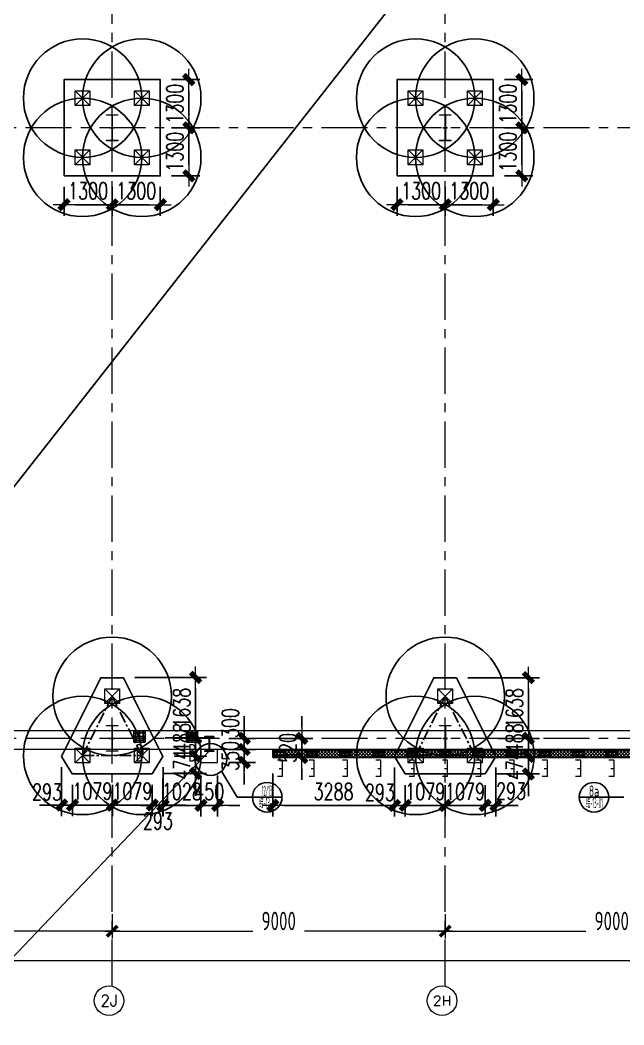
# Model space of a CAD drawing. Extents: x -1201378 to 2367219, y -619313 to 244905.
# Drawn here: x -158247 to -141929, y -71842 to -44689 of the extents above; entities that cross this region are included whole.
import ezdxf
from ezdxf.enums import TextEntityAlignment as Align

# ---------------------------------------------------------------- set-up
doc = ezdxf.new("R2010")
doc.units = 0
doc.header["$LTSCALE"] = 1000
doc.linetypes.add('CENTER', pattern=[2, 1.25, -0.25, 0.25, -0.25])
doc.layers.get('0').update_dxf_attribs({"linetype": 'CONTINUOUS'})
doc.layers.get('Defpoints').update_dxf_attribs({"linetype": 'CONTINUOUS'})
for name, color, linetype in [('2钢材断面', 2, 'CONTINUOUS'), ('30预埋件', 30, 'CONTINUOUS'), ('40钢材投影', 40, 'CONTINUOUS'), ('A-AXIS-DP', 126, 'CONTINUOUS'), ('ALT_CEN-0-30', 1, 'CENTER'), ('S-DOTE1', 140, 'CENTER'), ('S-HATCH1-W', 252, 'CONTINUOUS'), ('S-SS', 111, 'CONTINUOUS'), ('S-XXX', 241, 'CONTINUOUS'), ('结构轮廓线', 1, 'CONTINUOUS')]:
    doc.layers.add(name, color=color, linetype=linetype)
for name, color, linetype, lineweight in [('S-axis', 111, 'CONTINUOUS', 0), ('S-bkl', 4, 'CONTINUOUS', 0), ('S-col', 2, 'CONTINUOUS', 0), ('S-dim', 81, 'CONTINUOUS', 0), ('S-dote', 5, 'CENTER', 0), ('S-zhuang', 1, 'CONTINUOUS', 0)]:
    doc.layers.add(name, color=color, linetype=linetype, lineweight=lineweight)
doc.styles.add('_TCH_AXIS', font='COMPLEX', dxfattribs={"bigfont": 'GBCBIG'})
doc.styles.add('DHTEXT-1', font='romans.shx', dxfattribs={"width": 0.7, "bigfont": 'chinese.shx'})
doc.styles.add('HZS', font='hzs.shx', dxfattribs={"width": 0.7, "bigfont": 'hztxt.shx'})
doc.styles.add('SS1', font='tj-romans1.shx', dxfattribs={"width": 0.7, "bigfont": 'tj-hztxt1.shx'})
doc.styles.add('TSSD_Dimension', font='tssdeng.shx', dxfattribs={"width": 0.7, "bigfont": 'hztxt.shx'})
doc.dimstyles.new('S-150-ARCHI', dxfattribs={"dimscale": 150, "dimtxt": 3, "dimasz": 2, "dimexe": 2, "dimexo": 2, "dimgap": 1, "dimtad": 1, "dimdec": 0, "dimzin": 0, "dimdsep": 46, "dimtxsty": 'SS1', "dimblk1": 'TT', "dimblk2": 'TT', "dimsah": 1, "dimcen": 1, "dimclrd": 256, "dimclre": 256, "dimclrt": 256, "dimadec": 0, "dimazin": 0, "dimtfac": 1, "dimtdec": 0, "dimtix": 1, "dimtmove": 2, "dimatfit": 0, "dimldrblk": 'TT', "dimfxl": 2, "dimtolj": 1, "dimtzin": 0, "dimarcsym": 0})
doc.dimstyles.new('TSSD_200_200', dxfattribs={"dimtxt": 500, "dimasz": 200, "dimexe": 200, "dimexo": 500, "dimgap": 200, "dimtad": 1, "dimdec": 0, "dimzin": 0, "dimdsep": 46, "dimtxsty": 'TSSD_Dimension', "dimblk": 'ARCHTICK', "dimcen": 0, "dimdle": 200, "dimclrt": 7, "dimadec": 0, "dimazin": 0, "dimtfac": 1, "dimtdec": 0, "dimtix": 1, "dimtmove": 2, "dimatfit": 3, "dimfxl": 1, "dimtolj": 1, "dimtzin": 0, "dimarcsym": 0})

# ---------------------------------------------------------------- blocks, each defined once
blk = doc.blocks.new('_ArchTick')
at = {"color": 0, "linetype": 'ByBlock', "const_width": 0.5}
blk.add_lwpolyline([(-0.71, -0.71), (0.71, 0.71)], dxfattribs=at)
blk = doc.blocks.new('*D75')
at = {"layer": 'Defpoints', "color": 0, "transparency": 16777216}
for p in [(-164758, -268348), (-155758, -268348), (-155758, -269308)]:
    blk.add_point(p, dxfattribs=at)
at = {"layer": 'S-axis', "color": 0, "lineweight": -2, "transparency": 16777216}
for p, q in [((-164758, -268848), (-164758, -269508)), ((-155758, -268848), (-155758, -269508)), ((-164958, -269308), (-160957, -269308)), ((-155558, -269308), (-159560, -269308))]:
    blk.add_line(p, q, dxfattribs=at)
at = {"layer": 'S-axis', "color": 0, "lineweight": -2, "transparency": 16777216, "xscale": 200, "yscale": 200, "zscale": 200, "rotation": 180}
blk.add_blockref('_ArchTick', (-164758, -269308), dxfattribs=at)
at = {"layer": 'S-axis', "color": 0, "lineweight": -2, "transparency": 16777216, "xscale": 200, "yscale": 200, "zscale": 200}
blk.add_blockref('_ArchTick', (-155758, -269308), dxfattribs=at)
at = {"layer": 'S-axis', "color": 7, "transparency": 16777216, "insert": (-160258, -269033), "char_height": 500, "attachment_point": 5, "style": 'TSSD_Dimension'}
blk.add_mtext('\\A1;9000', dxfattribs=at)
blk = doc.blocks.new('*D76')
at = {"layer": 'Defpoints', "color": 0, "transparency": 16777216}
for p in [(-155758, -268348), (-146758, -268348), (-146758, -269308)]:
    blk.add_point(p, dxfattribs=at)
at = {"layer": 'S-axis', "color": 0, "lineweight": -2, "transparency": 16777216}
for p, q in [((-155758, -268848), (-155758, -269508)), ((-146758, -268848), (-146758, -269508)), ((-155958, -269308), (-151957, -269308)), ((-146558, -269308), (-150560, -269308))]:
    blk.add_line(p, q, dxfattribs=at)
at = {"layer": 'S-axis', "color": 0, "lineweight": -2, "transparency": 16777216, "xscale": 200, "yscale": 200, "zscale": 200, "rotation": 180}
blk.add_blockref('_ArchTick', (-155758, -269308), dxfattribs=at)
at = {"layer": 'S-axis', "color": 0, "lineweight": -2, "transparency": 16777216, "xscale": 200, "yscale": 200, "zscale": 200}
blk.add_blockref('_ArchTick', (-146758, -269308), dxfattribs=at)
at = {"layer": 'S-axis', "color": 7, "transparency": 16777216, "insert": (-151258, -269033), "char_height": 500, "attachment_point": 5, "style": 'TSSD_Dimension'}
blk.add_mtext('\\A1;9000', dxfattribs=at)
blk = doc.blocks.new('*D77')
at = {"layer": 'Defpoints', "color": 0, "transparency": 16777216}
for p in [(-146758, -268348), (-137758, -268348), (-137758, -269308)]:
    blk.add_point(p, dxfattribs=at)
at = {"layer": 'S-axis', "color": 0, "lineweight": -2, "transparency": 16777216}
for p, q in [((-146758, -268848), (-146758, -269508)), ((-137758, -268848), (-137758, -269508)), ((-146958, -269308), (-142957, -269308)), ((-137558, -269308), (-141560, -269308))]:
    blk.add_line(p, q, dxfattribs=at)
at = {"layer": 'S-axis', "color": 0, "lineweight": -2, "transparency": 16777216, "xscale": 200, "yscale": 200, "zscale": 200, "rotation": 180}
blk.add_blockref('_ArchTick', (-146758, -269308), dxfattribs=at)
at = {"layer": 'S-axis', "color": 0, "lineweight": -2, "transparency": 16777216, "xscale": 200, "yscale": 200, "zscale": 200}
blk.add_blockref('_ArchTick', (-137758, -269308), dxfattribs=at)
at = {"layer": 'S-axis', "color": 7, "transparency": 16777216, "insert": (-142258, -269033), "char_height": 500, "attachment_point": 5, "style": 'TSSD_Dimension'}
blk.add_mtext('\\A1;9000', dxfattribs=at)
blk = doc.blocks.new('*D92')
at = {"layer": 'Defpoints', "color": 0, "transparency": 16777216}
for p in [(-240958, -268448), (-82958, -268448), (-82958, -270108)]:
    blk.add_point(p, dxfattribs=at)
at = {"layer": 'S-axis', "color": 0, "lineweight": -2, "transparency": 16777216}
for p, q in [((-240958, -268948), (-240958, -270308)), ((-82958, -268948), (-82958, -270308)), ((-241158, -270108), (-162899, -270108)), ((-82758, -270108), (-161018, -270108))]:
    blk.add_line(p, q, dxfattribs=at)
at = {"layer": 'S-axis', "color": 0, "lineweight": -2, "transparency": 16777216, "xscale": 200, "yscale": 200, "zscale": 200, "rotation": 180}
blk.add_blockref('_ArchTick', (-240958, -270108), dxfattribs=at)
at = {"layer": 'S-axis', "color": 0, "lineweight": -2, "transparency": 16777216, "xscale": 200, "yscale": 200, "zscale": 200}
blk.add_blockref('_ArchTick', (-82958, -270108), dxfattribs=at)
at = {"layer": 'S-axis', "color": 7, "transparency": 16777216, "insert": (-161958, -269833), "char_height": 500, "attachment_point": 5, "style": 'TSSD_Dimension'}
blk.add_mtext('\\A1;158000', dxfattribs=at)
blk = doc.blocks.new('nt66')
at = {"layer": 'S-col'}
blk.add_lwpolyline([(-195790, 766820), (-195490, 766820), (-195490, 766808), (-195636, 766808), (-195636, 766132), (-195490, 766132), (-195490, 766120), (-195790, 766120), (-195790, 766132), (-195644, 766132), (-195644, 766808), (-195790, 766808)], close=True, dxfattribs=at)
blk = doc.blocks.new('33333')
for p in [(-5214, -109900), (3786, -109900), (-5214, -126400), (3786, -126400)]:
    blk.add_blockref('nt66', p)
blk = doc.blocks.new('S-ZHUANG-400')
at = {"layer": 'S-zhuang'}
for p, q in [((200, -200), (-200, 200)), ((-200, -200), (200, 200))]:
    blk.add_line(p, q, dxfattribs=at)
blk.add_lwpolyline([(-200, 200), (200, 200), (200, -200), (-200, -200)], close=True, dxfattribs=at)
blk = doc.blocks.new('CT4')
at = {"layer": 'Defpoints'}
for centre in [(-100831, -168442), (-99231, -168442), (-100831, -170042), (-99231, -170042)]:
    blk.add_circle(centre, 1600, dxfattribs=at)
at = {"layer": 'S-DOTE1', "ltscale": 0.25}
for p, q in [((-99971, -169242), (-100091, -169242)), ((-100031, -169182), (-100031, -169302))]:
    blk.add_line(p, q, dxfattribs=at)
at = {"layer": 'S-HATCH1-W'}
blk.add_lwpolyline([(-101331, -170542), (-101331, -167942), (-98731, -167942), (-98731, -170542)], close=True, dxfattribs=at)
at = {"layer": 'S-zhuang', "rotation": 90.00000000000001}
for p in [(-100831, -168442), (-99231, -168442), (-100831, -170042), (-99231, -170042)]:
    blk.add_blockref('S-ZHUANG-400', p, dxfattribs=at)
blk = doc.blocks.new('CT3')
at = {"layer": 'Defpoints'}
for centre in [(-101758, -256416), (-102558, -258016), (-100958, -258016)]:
    blk.add_circle(centre, 1600, dxfattribs=at)
at = {"layer": 'S-DOTE1', "ltscale": 0.25}
for p, q in [((-101698, -257554), (-101818, -257554)), ((-101758, -257494), (-101758, -257614))]:
    blk.add_line(p, q, dxfattribs=at)
at = {"layer": 'S-DOTE1', "linetype": 'CENTER', "ltscale": 0.25}
blk.add_lwpolyline([(-100958, -258016), (-101758, -256416), (-102558, -258016)], close=True, dxfattribs=at)
at = {"layer": 'S-HATCH1-W'}
blk.add_lwpolyline([(-101449, -255916), (-102067, -255916), (-103130, -258042), (-102837, -258516), (-100680, -258516), (-100387, -258042)], close=True, dxfattribs=at)
at = {"layer": 'S-zhuang', "rotation": 90.00000000000001}
for p in [(-101758, -256416), (-102558, -258016), (-100958, -258016)]:
    blk.add_blockref('S-ZHUANG-400', p, dxfattribs=at)
blk = doc.blocks.new('TT')
blk.add_line((-0.969, 0), (0.969, 0))
at = {"const_width": 0.45}
blk.add_lwpolyline([(-0.442, -0.442), (0.442, 0.442)], dxfattribs=at)
blk = doc.blocks.new('*D1998')
at = {"layer": 'Defpoints', "color": 0, "transparency": 16777216}
for p in [(-157124, -64576), (-156831, -65050), (-156831, -65901)]:
    blk.add_point(p, dxfattribs=at)
at = {"layer": 'S-dim', "lineweight": -2, "transparency": 16777216}
for p, q in [((-157124, -64876), (-157124, -66201)), ((-156831, -65350), (-156831, -66201)), ((-157424, -65901), (-157724, -65901)), ((-157124, -65901), (-156831, -65901)), ((-156531, -65901), (-156231, -65901))]:
    blk.add_line(p, q, dxfattribs=at)
at = {"layer": 'S-dim', "lineweight": -2, "transparency": 16777216, "xscale": 300, "yscale": 300, "zscale": 300}
blk.add_blockref('TT', (-157124, -65901), dxfattribs=at)
at = {"layer": 'S-dim', "lineweight": -2, "transparency": 16777216, "xscale": 300, "yscale": 300, "zscale": 300, "rotation": 180}
blk.add_blockref('TT', (-156831, -65901), dxfattribs=at)
at = {"layer": 'S-dim', "transparency": 16777216, "insert": (-157516, -65548), "char_height": 450, "attachment_point": 5, "style": 'SS1'}
blk.add_mtext('\\A1;293', dxfattribs=at)
blk = doc.blocks.new('*D1999')
at = {"layer": 'Defpoints', "color": 0, "transparency": 16777216}
for p in [(-156831, -65050), (-155752, -65050), (-155752, -65901)]:
    blk.add_point(p, dxfattribs=at)
at = {"layer": 'S-dim', "lineweight": -2, "transparency": 16777216}
for p, q in [((-156831, -65350), (-156831, -66201)), ((-155752, -65350), (-155752, -66201)), ((-157131, -65901), (-157431, -65901)), ((-156831, -65901), (-155752, -65901)), ((-155452, -65901), (-155152, -65901))]:
    blk.add_line(p, q, dxfattribs=at)
at = {"layer": 'S-dim', "lineweight": -2, "transparency": 16777216, "xscale": 300, "yscale": 300, "zscale": 300}
blk.add_blockref('TT', (-156831, -65901), dxfattribs=at)
at = {"layer": 'S-dim', "lineweight": -2, "transparency": 16777216, "xscale": 300, "yscale": 300, "zscale": 300, "rotation": 180}
blk.add_blockref('TT', (-155752, -65901), dxfattribs=at)
at = {"layer": 'S-dim', "transparency": 16777216, "insert": (-156292, -65526), "char_height": 450, "attachment_point": 5, "style": 'SS1'}
blk.add_mtext('\\A1;1079', dxfattribs=at)
blk = doc.blocks.new('*D2000')
at = {"layer": 'Defpoints', "color": 0, "transparency": 16777216}
for p in [(-155752, -65050), (-154674, -65050), (-154674, -65901)]:
    blk.add_point(p, dxfattribs=at)
at = {"layer": 'S-dim', "lineweight": -2, "transparency": 16777216}
for p, q in [((-155752, -65350), (-155752, -66201)), ((-154674, -65350), (-154674, -66201)), ((-156052, -65901), (-156352, -65901)), ((-155752, -65901), (-154674, -65901)), ((-154374, -65901), (-154074, -65901))]:
    blk.add_line(p, q, dxfattribs=at)
at = {"layer": 'S-dim', "lineweight": -2, "transparency": 16777216, "xscale": 300, "yscale": 300, "zscale": 300}
blk.add_blockref('TT', (-155752, -65901), dxfattribs=at)
at = {"layer": 'S-dim', "lineweight": -2, "transparency": 16777216, "xscale": 300, "yscale": 300, "zscale": 300, "rotation": 180}
blk.add_blockref('TT', (-154674, -65901), dxfattribs=at)
at = {"layer": 'S-dim', "transparency": 16777216, "insert": (-155213, -65526), "char_height": 450, "attachment_point": 5, "style": 'SS1'}
blk.add_mtext('\\A1;1079', dxfattribs=at)
blk = doc.blocks.new('*D2001')
at = {"layer": 'Defpoints', "color": 0, "transparency": 16777216}
for p in [(-154381, -64576), (-154674, -65050), (-154381, -65901)]:
    blk.add_point(p, dxfattribs=at)
at = {"layer": 'S-dim', "lineweight": -2, "transparency": 16777216}
for p, q in [((-154381, -64876), (-154381, -66201)), ((-154674, -65350), (-154674, -66201)), ((-154974, -65901), (-155274, -65901)), ((-154674, -65901), (-154381, -65901)), ((-154081, -65901), (-153781, -65901))]:
    blk.add_line(p, q, dxfattribs=at)
at = {"layer": 'S-dim', "lineweight": -2, "transparency": 16777216, "xscale": 300, "yscale": 300, "zscale": 300}
blk.add_blockref('TT', (-154674, -65901), dxfattribs=at)
at = {"layer": 'S-dim', "lineweight": -2, "transparency": 16777216, "xscale": 300, "yscale": 300, "zscale": 300, "rotation": 180}
blk.add_blockref('TT', (-154381, -65901), dxfattribs=at)
at = {"layer": 'S-dim', "transparency": 16777216, "insert": (-154524, -66332), "char_height": 450, "attachment_point": 5, "style": 'SS1'}
blk.add_mtext('\\A1;293', dxfattribs=at)
blk = doc.blocks.new('*D2002')
at = {"layer": 'Defpoints', "color": 0, "transparency": 16777216}
for p in [(-154381, -64576), (-153505, -64576), (-154674, -65050)]:
    blk.add_point(p, dxfattribs=at)
at = {"layer": 'S-dim', "lineweight": -2, "transparency": 16777216}
for p, q in [((-153505, -64276), (-153505, -63976)), ((-154081, -64576), (-153205, -64576)), ((-153505, -65050), (-153505, -64576)), ((-154374, -65050), (-153205, -65050)), ((-153505, -65350), (-153505, -65650))]:
    blk.add_line(p, q, dxfattribs=at)
at = {"layer": 'S-dim', "lineweight": -2, "transparency": 16777216, "xscale": 300, "yscale": 300, "zscale": 300}
for p, rotation in [((-153505, -64576), 270), ((-153505, -65050), 90)]:
    blk.add_blockref('TT', p, dxfattribs=dict(at, rotation=rotation))
at = {"layer": 'S-dim', "transparency": 16777216, "insert": (-153880, -64813), "char_height": 450, "attachment_point": 5, "rotation": 90, "style": 'SS1'}
blk.add_mtext('\\A1;474', dxfattribs=at)
blk = doc.blocks.new('*D2003')
at = {"layer": 'Defpoints', "color": 0, "transparency": 16777216}
for p in [(-154624, -64088), (-153505, -64088), (-154381, -64576)]:
    blk.add_point(p, dxfattribs=at)
at = {"layer": 'S-dim', "lineweight": -2, "transparency": 16777216}
for p, q in [((-153505, -63788), (-153505, -63488)), ((-154324, -64088), (-153205, -64088)), ((-153505, -64576), (-153505, -64088)), ((-154081, -64576), (-153205, -64576)), ((-153505, -64876), (-153505, -65176))]:
    blk.add_line(p, q, dxfattribs=at)
at = {"layer": 'S-dim', "lineweight": -2, "transparency": 16777216, "xscale": 300, "yscale": 300, "zscale": 300}
for p, rotation in [((-153505, -64088), 270), ((-153505, -64576), 90)]:
    blk.add_blockref('TT', p, dxfattribs=dict(at, rotation=rotation))
at = {"layer": 'S-dim', "transparency": 16777216, "insert": (-153880, -64088), "char_height": 450, "attachment_point": 5, "rotation": 90, "style": 'SS1'}
blk.add_mtext('\\A1;488', dxfattribs=at)
blk = doc.blocks.new('*D2004')
at = {"layer": 'Defpoints', "color": 0, "transparency": 16777216}
for p in [(-155443, -62450), (-153505, -62450), (-154624, -64088)]:
    blk.add_point(p, dxfattribs=at)
at = {"layer": 'S-dim', "lineweight": -2, "transparency": 16777216}
for p, q in [((-155143, -62450), (-153205, -62450)), ((-153505, -63788), (-153505, -62750)), ((-154324, -64088), (-153205, -64088))]:
    blk.add_line(p, q, dxfattribs=at)
at = {"layer": 'S-dim', "lineweight": -2, "transparency": 16777216, "xscale": 300, "yscale": 300, "zscale": 300}
for p, rotation in [((-153505, -62450), 90), ((-153505, -64088), 270)]:
    blk.add_blockref('TT', p, dxfattribs=dict(at, rotation=rotation))
at = {"layer": 'S-dim', "transparency": 16777216, "insert": (-153880, -63269), "char_height": 450, "attachment_point": 5, "rotation": 90, "style": 'SS1'}
blk.add_mtext('\\A1;1638', dxfattribs=at)
blk = doc.blocks.new('*D2005')
at = {"layer": 'Defpoints', "color": 0, "transparency": 16777216}
for p in [(-148130, -64586), (-147837, -65060), (-147837, -65911)]:
    blk.add_point(p, dxfattribs=at)
at = {"layer": 'S-dim', "lineweight": -2, "transparency": 16777216}
for p, q in [((-148130, -64886), (-148130, -66211)), ((-147837, -65360), (-147837, -66211)), ((-148430, -65911), (-148730, -65911)), ((-148130, -65911), (-147837, -65911)), ((-147537, -65911), (-147237, -65911))]:
    blk.add_line(p, q, dxfattribs=at)
at = {"layer": 'S-dim', "lineweight": -2, "transparency": 16777216, "xscale": 300, "yscale": 300, "zscale": 300}
blk.add_blockref('TT', (-148130, -65911), dxfattribs=at)
at = {"layer": 'S-dim', "lineweight": -2, "transparency": 16777216, "xscale": 300, "yscale": 300, "zscale": 300, "rotation": 180}
blk.add_blockref('TT', (-147837, -65911), dxfattribs=at)
at = {"layer": 'S-dim', "transparency": 16777216, "insert": (-148522, -65558), "char_height": 450, "attachment_point": 5, "style": 'SS1'}
blk.add_mtext('\\A1;293', dxfattribs=at)
blk = doc.blocks.new('*D2006')
at = {"layer": 'Defpoints', "color": 0, "transparency": 16777216}
for p in [(-147837, -65060), (-146758, -65060), (-146758, -65911)]:
    blk.add_point(p, dxfattribs=at)
at = {"layer": 'S-dim', "lineweight": -2, "transparency": 16777216}
for p, q in [((-147837, -65360), (-147837, -66211)), ((-146758, -65360), (-146758, -66211)), ((-148137, -65911), (-148437, -65911)), ((-147837, -65911), (-146758, -65911)), ((-146458, -65911), (-146158, -65911))]:
    blk.add_line(p, q, dxfattribs=at)
at = {"layer": 'S-dim', "lineweight": -2, "transparency": 16777216, "xscale": 300, "yscale": 300, "zscale": 300}
blk.add_blockref('TT', (-147837, -65911), dxfattribs=at)
at = {"layer": 'S-dim', "lineweight": -2, "transparency": 16777216, "xscale": 300, "yscale": 300, "zscale": 300, "rotation": 180}
blk.add_blockref('TT', (-146758, -65911), dxfattribs=at)
at = {"layer": 'S-dim', "transparency": 16777216, "insert": (-147298, -65536), "char_height": 450, "attachment_point": 5, "style": 'SS1'}
blk.add_mtext('\\A1;1079', dxfattribs=at)
blk = doc.blocks.new('*D2007')
at = {"layer": 'Defpoints', "color": 0, "transparency": 16777216}
for p in [(-146758, -65060), (-145680, -65060), (-145680, -65911)]:
    blk.add_point(p, dxfattribs=at)
at = {"layer": 'S-dim', "lineweight": -2, "transparency": 16777216}
for p, q in [((-146758, -65360), (-146758, -66211)), ((-145680, -65360), (-145680, -66211)), ((-147058, -65911), (-147358, -65911)), ((-146758, -65911), (-145680, -65911)), ((-145380, -65911), (-145080, -65911))]:
    blk.add_line(p, q, dxfattribs=at)
at = {"layer": 'S-dim', "lineweight": -2, "transparency": 16777216, "xscale": 300, "yscale": 300, "zscale": 300}
blk.add_blockref('TT', (-146758, -65911), dxfattribs=at)
at = {"layer": 'S-dim', "lineweight": -2, "transparency": 16777216, "xscale": 300, "yscale": 300, "zscale": 300, "rotation": 180}
blk.add_blockref('TT', (-145680, -65911), dxfattribs=at)
at = {"layer": 'S-dim', "transparency": 16777216, "insert": (-146219, -65536), "char_height": 450, "attachment_point": 5, "style": 'SS1'}
blk.add_mtext('\\A1;1079', dxfattribs=at)
blk = doc.blocks.new('*D2008')
at = {"layer": 'Defpoints', "color": 0, "transparency": 16777216}
for p in [(-145387, -64586), (-145680, -65060), (-145387, -65911)]:
    blk.add_point(p, dxfattribs=at)
at = {"layer": 'S-dim', "lineweight": -2, "transparency": 16777216}
for p, q in [((-145387, -64886), (-145387, -66211)), ((-145680, -65360), (-145680, -66211)), ((-145980, -65911), (-146280, -65911)), ((-145680, -65911), (-145387, -65911)), ((-145087, -65911), (-144787, -65911))]:
    blk.add_line(p, q, dxfattribs=at)
at = {"layer": 'S-dim', "lineweight": -2, "transparency": 16777216, "xscale": 300, "yscale": 300, "zscale": 300}
blk.add_blockref('TT', (-145680, -65911), dxfattribs=at)
at = {"layer": 'S-dim', "lineweight": -2, "transparency": 16777216, "xscale": 300, "yscale": 300, "zscale": 300, "rotation": 180}
blk.add_blockref('TT', (-145387, -65911), dxfattribs=at)
at = {"layer": 'S-dim', "transparency": 16777216, "insert": (-144976, -65524), "char_height": 450, "attachment_point": 5, "style": 'SS1'}
blk.add_mtext('\\A1;293', dxfattribs=at)
blk = doc.blocks.new('*D2009')
at = {"layer": 'Defpoints', "color": 0, "transparency": 16777216}
for p in [(-145387, -64586), (-144511, -64586), (-145680, -65060)]:
    blk.add_point(p, dxfattribs=at)
at = {"layer": 'S-dim', "lineweight": -2, "transparency": 16777216}
for p, q in [((-144511, -64286), (-144511, -63986)), ((-145087, -64586), (-144211, -64586)), ((-144511, -65060), (-144511, -64586)), ((-145380, -65060), (-144211, -65060)), ((-144511, -65360), (-144511, -65660))]:
    blk.add_line(p, q, dxfattribs=at)
at = {"layer": 'S-dim', "lineweight": -2, "transparency": 16777216, "xscale": 300, "yscale": 300, "zscale": 300}
for p, rotation in [((-144511, -64586), 270), ((-144511, -65060), 90)]:
    blk.add_blockref('TT', p, dxfattribs=dict(at, rotation=rotation))
at = {"layer": 'S-dim', "transparency": 16777216, "insert": (-144886, -64823), "char_height": 450, "attachment_point": 5, "rotation": 90, "style": 'SS1'}
blk.add_mtext('\\A1;474', dxfattribs=at)
blk = doc.blocks.new('*D2010')
at = {"layer": 'Defpoints', "color": 0, "transparency": 16777216}
for p in [(-145630, -64098), (-144511, -64098), (-145387, -64586)]:
    blk.add_point(p, dxfattribs=at)
at = {"layer": 'S-dim', "lineweight": -2, "transparency": 16777216}
for p, q in [((-144511, -63798), (-144511, -63498)), ((-145330, -64098), (-144211, -64098)), ((-144511, -64586), (-144511, -64098)), ((-145087, -64586), (-144211, -64586)), ((-144511, -64886), (-144511, -65186))]:
    blk.add_line(p, q, dxfattribs=at)
at = {"layer": 'S-dim', "lineweight": -2, "transparency": 16777216, "xscale": 300, "yscale": 300, "zscale": 300}
for p, rotation in [((-144511, -64098), 270), ((-144511, -64586), 90)]:
    blk.add_blockref('TT', p, dxfattribs=dict(at, rotation=rotation))
at = {"layer": 'S-dim', "transparency": 16777216, "insert": (-144886, -64098), "char_height": 450, "attachment_point": 5, "rotation": 90, "style": 'SS1'}
blk.add_mtext('\\A1;488', dxfattribs=at)
blk = doc.blocks.new('*D2011')
at = {"layer": 'Defpoints', "color": 0, "transparency": 16777216}
for p in [(-146449, -62460), (-144511, -62460), (-145630, -64098)]:
    blk.add_point(p, dxfattribs=at)
at = {"layer": 'S-dim', "lineweight": -2, "transparency": 16777216}
for p, q in [((-146149, -62460), (-144211, -62460)), ((-144511, -63798), (-144511, -62760)), ((-145330, -64098), (-144211, -64098))]:
    blk.add_line(p, q, dxfattribs=at)
at = {"layer": 'S-dim', "lineweight": -2, "transparency": 16777216, "xscale": 300, "yscale": 300, "zscale": 300}
for p, rotation in [((-144511, -62460), 90), ((-144511, -64098), 270)]:
    blk.add_blockref('TT', p, dxfattribs=dict(at, rotation=rotation))
at = {"layer": 'S-dim', "transparency": 16777216, "insert": (-144886, -63279), "char_height": 450, "attachment_point": 5, "rotation": 90, "style": 'SS1'}
blk.add_mtext('\\A1;1638', dxfattribs=at)
blk = doc.blocks.new('*D2209')
at = {"layer": 'Defpoints', "color": 0, "transparency": 16777216}
for p in [(-157058, -48898), (-155758, -48898), (-155758, -49677)]:
    blk.add_point(p, dxfattribs=at)
at = {"layer": 'S-dim', "lineweight": -2, "transparency": 16777216}
for p, q in [((-157058, -49198), (-157058, -49977)), ((-155758, -49198), (-155758, -49977)), ((-156758, -49677), (-156058, -49677))]:
    blk.add_line(p, q, dxfattribs=at)
at = {"layer": 'S-dim', "lineweight": -2, "transparency": 16777216, "xscale": 300, "yscale": 300, "zscale": 300, "rotation": 180}
blk.add_blockref('TT', (-157058, -49677), dxfattribs=at)
at = {"layer": 'S-dim', "lineweight": -2, "transparency": 16777216, "xscale": 300, "yscale": 300, "zscale": 300}
blk.add_blockref('TT', (-155758, -49677), dxfattribs=at)
at = {"layer": 'S-dim', "transparency": 16777216, "insert": (-156408, -49302), "char_height": 450, "attachment_point": 5, "style": 'SS1'}
blk.add_mtext('\\A1;1300', dxfattribs=at)
blk = doc.blocks.new('*D2210')
at = {"layer": 'Defpoints', "color": 0, "transparency": 16777216}
for p in [(-155758, -48898), (-154458, -48898), (-154458, -49677)]:
    blk.add_point(p, dxfattribs=at)
at = {"layer": 'S-dim', "lineweight": -2, "transparency": 16777216}
for p, q in [((-155758, -49198), (-155758, -49977)), ((-154458, -49198), (-154458, -49977)), ((-155458, -49677), (-154758, -49677))]:
    blk.add_line(p, q, dxfattribs=at)
at = {"layer": 'S-dim', "lineweight": -2, "transparency": 16777216, "xscale": 300, "yscale": 300, "zscale": 300, "rotation": 180}
blk.add_blockref('TT', (-155758, -49677), dxfattribs=at)
at = {"layer": 'S-dim', "lineweight": -2, "transparency": 16777216, "xscale": 300, "yscale": 300, "zscale": 300}
blk.add_blockref('TT', (-154458, -49677), dxfattribs=at)
at = {"layer": 'S-dim', "transparency": 16777216, "insert": (-155108, -49302), "char_height": 450, "attachment_point": 5, "style": 'SS1'}
blk.add_mtext('\\A1;1300', dxfattribs=at)
blk = doc.blocks.new('*D2211')
at = {"layer": 'Defpoints', "color": 0, "transparency": 16777216}
for p in [(-154458, -47598), (-153687, -47598), (-154458, -48898)]:
    blk.add_point(p, dxfattribs=at)
at = {"layer": 'S-dim', "lineweight": -2, "transparency": 16777216}
for p, q in [((-154158, -47598), (-153387, -47598)), ((-153687, -48598), (-153687, -47898)), ((-154158, -48898), (-153387, -48898))]:
    blk.add_line(p, q, dxfattribs=at)
at = {"layer": 'S-dim', "lineweight": -2, "transparency": 16777216, "xscale": 300, "yscale": 300, "zscale": 300}
for p, rotation in [((-153687, -47598), 90), ((-153687, -48898), 270)]:
    blk.add_blockref('TT', p, dxfattribs=dict(at, rotation=rotation))
at = {"layer": 'S-dim', "transparency": 16777216, "insert": (-154062, -48248), "char_height": 450, "attachment_point": 5, "rotation": 90, "style": 'SS1'}
blk.add_mtext('\\A1;1300', dxfattribs=at)
blk = doc.blocks.new('*D2212')
at = {"layer": 'Defpoints', "color": 0, "transparency": 16777216}
for p in [(-154458, -46298), (-153687, -46298), (-154458, -47598)]:
    blk.add_point(p, dxfattribs=at)
at = {"layer": 'S-dim', "lineweight": -2, "transparency": 16777216}
for p, q in [((-154158, -46298), (-153387, -46298)), ((-153687, -47298), (-153687, -46598)), ((-154158, -47598), (-153387, -47598))]:
    blk.add_line(p, q, dxfattribs=at)
at = {"layer": 'S-dim', "lineweight": -2, "transparency": 16777216, "xscale": 300, "yscale": 300, "zscale": 300}
for p, rotation in [((-153687, -46298), 90), ((-153687, -47598), 270)]:
    blk.add_blockref('TT', p, dxfattribs=dict(at, rotation=rotation))
at = {"layer": 'S-dim', "transparency": 16777216, "insert": (-154062, -46948), "char_height": 450, "attachment_point": 5, "rotation": 90, "style": 'SS1'}
blk.add_mtext('\\A1;1300', dxfattribs=at)
blk = doc.blocks.new('*D2213')
at = {"layer": 'Defpoints', "color": 0, "transparency": 16777216}
for p in [(-148058, -48898), (-146758, -48898), (-146758, -49677)]:
    blk.add_point(p, dxfattribs=at)
at = {"layer": 'S-dim', "lineweight": -2, "transparency": 16777216}
for p, q in [((-148058, -49198), (-148058, -49977)), ((-146758, -49198), (-146758, -49977)), ((-147758, -49677), (-147058, -49677))]:
    blk.add_line(p, q, dxfattribs=at)
at = {"layer": 'S-dim', "lineweight": -2, "transparency": 16777216, "xscale": 300, "yscale": 300, "zscale": 300, "rotation": 180}
blk.add_blockref('TT', (-148058, -49677), dxfattribs=at)
at = {"layer": 'S-dim', "lineweight": -2, "transparency": 16777216, "xscale": 300, "yscale": 300, "zscale": 300}
blk.add_blockref('TT', (-146758, -49677), dxfattribs=at)
at = {"layer": 'S-dim', "transparency": 16777216, "insert": (-147408, -49302), "char_height": 450, "attachment_point": 5, "style": 'SS1'}
blk.add_mtext('\\A1;1300', dxfattribs=at)
blk = doc.blocks.new('*D2214')
at = {"layer": 'Defpoints', "color": 0, "transparency": 16777216}
for p in [(-146758, -48898), (-145458, -48898), (-145458, -49677)]:
    blk.add_point(p, dxfattribs=at)
at = {"layer": 'S-dim', "lineweight": -2, "transparency": 16777216}
for p, q in [((-146758, -49198), (-146758, -49977)), ((-145458, -49198), (-145458, -49977)), ((-146458, -49677), (-145758, -49677))]:
    blk.add_line(p, q, dxfattribs=at)
at = {"layer": 'S-dim', "lineweight": -2, "transparency": 16777216, "xscale": 300, "yscale": 300, "zscale": 300, "rotation": 180}
blk.add_blockref('TT', (-146758, -49677), dxfattribs=at)
at = {"layer": 'S-dim', "lineweight": -2, "transparency": 16777216, "xscale": 300, "yscale": 300, "zscale": 300}
blk.add_blockref('TT', (-145458, -49677), dxfattribs=at)
at = {"layer": 'S-dim', "transparency": 16777216, "insert": (-146108, -49302), "char_height": 450, "attachment_point": 5, "style": 'SS1'}
blk.add_mtext('\\A1;1300', dxfattribs=at)
blk = doc.blocks.new('*D2215')
at = {"layer": 'Defpoints', "color": 0, "transparency": 16777216}
for p in [(-145458, -47598), (-144687, -47598), (-145458, -48898)]:
    blk.add_point(p, dxfattribs=at)
at = {"layer": 'S-dim', "lineweight": -2, "transparency": 16777216}
for p, q in [((-145158, -47598), (-144387, -47598)), ((-144687, -48598), (-144687, -47898)), ((-145158, -48898), (-144387, -48898))]:
    blk.add_line(p, q, dxfattribs=at)
at = {"layer": 'S-dim', "lineweight": -2, "transparency": 16777216, "xscale": 300, "yscale": 300, "zscale": 300}
for p, rotation in [((-144687, -47598), 90), ((-144687, -48898), 270)]:
    blk.add_blockref('TT', p, dxfattribs=dict(at, rotation=rotation))
at = {"layer": 'S-dim', "transparency": 16777216, "insert": (-145062, -48248), "char_height": 450, "attachment_point": 5, "rotation": 90, "style": 'SS1'}
blk.add_mtext('\\A1;1300', dxfattribs=at)
blk = doc.blocks.new('*D2216')
at = {"layer": 'Defpoints', "color": 0, "transparency": 16777216}
for p in [(-145458, -46298), (-144687, -46298), (-145458, -47598)]:
    blk.add_point(p, dxfattribs=at)
at = {"layer": 'S-dim', "lineweight": -2, "transparency": 16777216}
for p, q in [((-145158, -46298), (-144387, -46298)), ((-144687, -47298), (-144687, -46598)), ((-145158, -47598), (-144387, -47598))]:
    blk.add_line(p, q, dxfattribs=at)
at = {"layer": 'S-dim', "lineweight": -2, "transparency": 16777216, "xscale": 300, "yscale": 300, "zscale": 300}
for p, rotation in [((-144687, -46298), 90), ((-144687, -47598), 270)]:
    blk.add_blockref('TT', p, dxfattribs=dict(at, rotation=rotation))
at = {"layer": 'S-dim', "transparency": 16777216, "insert": (-145062, -46948), "char_height": 450, "attachment_point": 5, "rotation": 90, "style": 'SS1'}
blk.add_mtext('\\A1;1300', dxfattribs=at)
blk = doc.blocks.new('*D6530')
at = {"layer": 'Defpoints', "color": 0, "transparency": 16777216}
for p in [(-151418, -64748), (-148130, -64748), (-148130, -65911)]:
    blk.add_point(p, dxfattribs=at)
at = {"layer": 'S-dim', "lineweight": -2, "transparency": 16777216}
for p, q in [((-151418, -65048), (-151418, -66211)), ((-148130, -65048), (-148130, -66211)), ((-151118, -65911), (-148430, -65911))]:
    blk.add_line(p, q, dxfattribs=at)
at = {"layer": 'S-dim', "lineweight": -2, "transparency": 16777216, "xscale": 300, "yscale": 300, "zscale": 300, "rotation": 180}
blk.add_blockref('TT', (-151418, -65911), dxfattribs=at)
at = {"layer": 'S-dim', "lineweight": -2, "transparency": 16777216, "xscale": 300, "yscale": 300, "zscale": 300}
blk.add_blockref('TT', (-148130, -65911), dxfattribs=at)
at = {"layer": 'S-dim', "transparency": 16777216, "insert": (-149774, -65536), "char_height": 450, "attachment_point": 5, "style": 'SS1'}
blk.add_mtext('\\A1;3288', dxfattribs=at)
blk = doc.blocks.new('*D6531')
at = {"layer": 'Defpoints', "color": 0, "transparency": 16777216}
for p in [(-151418, -64098), (-150633, -64098), (-151418, -64618)]:
    blk.add_point(p, dxfattribs=at)
at = {"layer": 'S-dim', "lineweight": -2, "transparency": 16777216}
for p, q in [((-150633, -63798), (-150633, -63498)), ((-151118, -64098), (-150333, -64098)), ((-150633, -64618), (-150633, -64098)), ((-151118, -64618), (-150333, -64618)), ((-150633, -64918), (-150633, -65218))]:
    blk.add_line(p, q, dxfattribs=at)
at = {"layer": 'S-dim', "lineweight": -2, "transparency": 16777216, "xscale": 300, "yscale": 300, "zscale": 300}
for p, rotation in [((-150633, -64098), 270), ((-150633, -64618), 90)]:
    blk.add_blockref('TT', p, dxfattribs=dict(at, rotation=rotation))
at = {"layer": 'S-dim', "transparency": 16777216, "insert": (-151008, -64358), "char_height": 450, "attachment_point": 5, "rotation": 90, "style": 'SS1'}
blk.add_mtext('\\A1;520', dxfattribs=at)
blk = doc.blocks.new('2号一层翻口')
at = {"layer": '结构轮廓线', "color": 1, "ltscale": 500}
for q in [(-151418, 435602), (-130198, 435382)]:
    blk.add_line((-151418, 435382), q, dxfattribs=at)
blk = doc.blocks.new('20250903183753')
at = {"layer": '2钢材断面'}
for p, q in [((150, 0), (-150, 0)), ((-150, 0), (-150, -300)), ((150, -300), (150, 0)), ((-150, -300), (150, -300))]:
    blk.add_line(p, q, dxfattribs=at)
at = {"layer": '40钢材投影'}
for centre, radius in [((-100, -50), 12), ((-100, -150), 12), ((-100, -250), 12), ((-100, -50), 6), ((-100, -150), 6), ((-100, -250), 6), ((0, -50), 12), ((0, -150), 12), ((0, -250), 12), ((0, -50), 6), ((0, -150), 6), ((0, -250), 6), ((100, -50), 12), ((100, -150), 12), ((100, -251), 12), ((100, -50), 6), ((100, -150), 6), ((100, -251), 6)]:
    blk.add_circle(centre, radius, dxfattribs=at)
at = {"layer": 'ALT_CEN-0-30', "ltscale": 20}
for p, q in [((-100, 0), (-100, -300)), ((0, 0), (0, -300)), ((100, 0), (100, -300)), ((-150, -50), (150, -50)), ((-150, -150), (150, -150)), ((-150, -250), (150, -250))]:
    blk.add_line(p, q, dxfattribs=at)
blk = doc.blocks.new('20250903183821')
at = {"ltscale": 50}
blk.add_blockref('20250903183753', (0, 0), dxfattribs=at)
at = {"layer": '30预埋件', "style": 'DHTEXT-1', "text_generation_flag": 6, "width": 0.55}
blk.add_attdef('B', (-105, 65), '', height=450, rotation=180, dxfattribs=at)
blk = doc.blocks.new('20250902145151')
at = {"layer": '2钢材断面'}
for p, q in [((150, 100), (-150, 100)), ((-150, 100), (-150, -100)), ((150, -100), (150, 100)), ((-150, -100), (150, -100))]:
    blk.add_line(p, q, dxfattribs=at)
at = {"layer": '40钢材投影'}
for centre, radius in [((-100, 50), 10), ((-100, 50), 5), ((0, 50), 10), ((0, 50), 5), ((100, 50), 10), ((100, 50), 5), ((-100, -50), 10), ((-100, -50), 5), ((0, -50), 10), ((0, -50), 5), ((100, -50), 10), ((100, -50), 5)]:
    blk.add_circle(centre, radius, dxfattribs=at)
at = {"layer": 'ALT_CEN-0-30', "ltscale": 20}
for p, q in [((-150, 50), (150, 50)), ((-100, 100), (-100, -100)), ((0, 100), (0, -100)), ((100, 100), (100, -100)), ((-150, -50), (150, -50))]:
    blk.add_line(p, q, dxfattribs=at)
blk = doc.blocks.new('20250912153858')
at = {"ltscale": 50}
blk.add_blockref('20250902145151', (0, 100), dxfattribs=at)
at = {"layer": '30预埋件', "style": 'DHTEXT-1', "text_generation_flag": 6, "width": 0.55}
blk.add_attdef('B', (105, -65), '', height=450, dxfattribs=at)
blk = doc.blocks.new('*D8819')
at = {"layer": 'Defpoints', "color": 0, "transparency": 16777216}
for p in [(-152908, -64398), (-152189, -64398), (-152908, -64748)]:
    blk.add_point(p, dxfattribs=at)
at = {"layer": 'S-dim', "lineweight": -2, "transparency": 16777216}
for p, q in [((-152189, -64098), (-152189, -63798)), ((-152608, -64398), (-151889, -64398)), ((-152189, -64748), (-152189, -64398)), ((-152608, -64748), (-151889, -64748)), ((-152189, -65048), (-152189, -65348))]:
    blk.add_line(p, q, dxfattribs=at)
at = {"layer": 'S-dim', "lineweight": -2, "transparency": 16777216, "xscale": 300, "yscale": 300, "zscale": 300}
for p, rotation in [((-152189, -64398), 270), ((-152189, -64748), 90)]:
    blk.add_blockref('TT', p, dxfattribs=dict(at, rotation=rotation))
at = {"layer": 'S-dim', "transparency": 16777216, "insert": (-152564, -64573), "char_height": 450, "attachment_point": 5, "rotation": 90, "style": 'SS1'}
blk.add_mtext('\\A1;350', dxfattribs=at)
blk = doc.blocks.new('*D8820')
at = {"layer": 'Defpoints', "color": 0, "transparency": 16777216}
for p in [(-152908, -64098), (-152189, -64098), (-152908, -64398)]:
    blk.add_point(p, dxfattribs=at)
at = {"layer": 'S-dim', "lineweight": -2, "transparency": 16777216}
for p, q in [((-152189, -63798), (-152189, -63498)), ((-152608, -64098), (-151889, -64098)), ((-152189, -64398), (-152189, -64098)), ((-152608, -64398), (-151889, -64398)), ((-152189, -64698), (-152189, -64998))]:
    blk.add_line(p, q, dxfattribs=at)
at = {"layer": 'S-dim', "lineweight": -2, "transparency": 16777216, "xscale": 300, "yscale": 300, "zscale": 300}
for p, rotation in [((-152189, -64098), 270), ((-152189, -64398), 90)]:
    blk.add_blockref('TT', p, dxfattribs=dict(at, rotation=rotation))
at = {"layer": 'S-dim', "transparency": 16777216, "insert": (-152564, -63684), "char_height": 450, "attachment_point": 5, "rotation": 90, "style": 'SS1'}
blk.add_mtext('\\A1;300', dxfattribs=at)
blk = doc.blocks.new('*D8821')
at = {"layer": 'Defpoints', "color": 0, "transparency": 16777216}
for p in [(-154387, -64879), (-153358, -64798), (-153358, -65911)]:
    blk.add_point(p, dxfattribs=at)
at = {"layer": 'S-dim', "lineweight": -2, "transparency": 16777216}
for p, q in [((-153358, -65098), (-153358, -66211)), ((-154387, -65179), (-154387, -66211)), ((-154687, -65911), (-154987, -65911)), ((-154387, -65911), (-153358, -65911)), ((-153058, -65911), (-152758, -65911))]:
    blk.add_line(p, q, dxfattribs=at)
at = {"layer": 'S-dim', "lineweight": -2, "transparency": 16777216, "xscale": 300, "yscale": 300, "zscale": 300}
blk.add_blockref('TT', (-154387, -65911), dxfattribs=at)
at = {"layer": 'S-dim', "lineweight": -2, "transparency": 16777216, "xscale": 300, "yscale": 300, "zscale": 300, "rotation": 180}
blk.add_blockref('TT', (-153358, -65911), dxfattribs=at)
at = {"layer": 'S-dim', "transparency": 16777216, "insert": (-153873, -65536), "char_height": 450, "attachment_point": 5, "style": 'SS1'}
blk.add_mtext('\\A1;1028', dxfattribs=at)
blk = doc.blocks.new('*D8822')
at = {"layer": 'Defpoints', "color": 0, "transparency": 16777216}
for p in [(-153358, -64798), (-152908, -64798), (-152908, -65911)]:
    blk.add_point(p, dxfattribs=at)
at = {"layer": 'S-dim', "lineweight": -2, "transparency": 16777216}
for p, q in [((-153358, -65098), (-153358, -66211)), ((-152908, -65098), (-152908, -66211)), ((-153658, -65911), (-153958, -65911)), ((-153358, -65911), (-152908, -65911)), ((-152608, -65911), (-152308, -65911))]:
    blk.add_line(p, q, dxfattribs=at)
at = {"layer": 'S-dim', "lineweight": -2, "transparency": 16777216, "xscale": 300, "yscale": 300, "zscale": 300}
blk.add_blockref('TT', (-153358, -65911), dxfattribs=at)
at = {"layer": 'S-dim', "lineweight": -2, "transparency": 16777216, "xscale": 300, "yscale": 300, "zscale": 300, "rotation": 180}
blk.add_blockref('TT', (-152908, -65911), dxfattribs=at)
at = {"layer": 'S-dim', "transparency": 16777216, "insert": (-153133, -65536), "char_height": 450, "attachment_point": 5, "style": 'SS1'}
blk.add_mtext('\\A1;450', dxfattribs=at)
blk = doc.blocks.new('2#轴网')
at = {"layer": 'S-axis'}
for centre in [(-155843.4, -271187), (-146843.4, -271187)]:
    blk.add_circle(centre, 400, dxfattribs=at)
at = {"layer": 'S-dote'}
for p, q in [((-155758.5, -270787), (-155758.5, -175298.2)), ((-146758.5, -270787), (-146758.5, -175298.2)), ((-74854.3, -247598.2), (-251154.3, -247598.2)), ((-74854.3, -264098.2), (-251154.3, -264098.2))]:
    blk.add_line(p, q, dxfattribs=at)
at = {"layer": 'S-axis', "style": '_TCH_AXIS'}
for s, height, p, p2 in [('2J', 314.07, (-156075.2, -271344.1), (-155611.5, -271344.1)), ('2H', 260.31, (-147091.3, -271317.2), (-146595.5, -271317.2))]:
    blk.add_text(s, height=height, dxfattribs=at).set_placement(p, p2, align=Align.FIT)
at = {"layer": 'S-axis'}
for base, p1, p2, picture, middle in [((-82958.5, -270108.2), (-240958.5, -268448.2), (-82958.5, -268448.2), '*D92', (-161958.5, -269833.2)), ((-155758.5, -269308.2), (-164758.5, -268348.2), (-155758.5, -268348.2), '*D75', (-160258.5, -269033.2)), ((-146758.5, -269308.2), (-155758.5, -268348.2), (-146758.5, -268348.2), '*D76', (-151258.5, -269033.2)), ((-137758.5, -269308.2), (-146758.5, -268348.2), (-137758.5, -268348.2), '*D77', (-142258.5, -269033.2))]:
    dim = blk.add_linear_dim(base=base, p1=p1, p2=p2, angle=0, dimstyle='TSSD_200_200', dxfattribs=at)
    dim.commit()
    dim.dimension.update_dxf_attribs({"geometry": picture, "text_midpoint": middle, "dimtype": 161})

msp = doc.modelspace()

# ---------------------------------------------------------------- hatches: boundary and pattern name
at = {"layer": 'S-HATCH1-W'}
h = msp.add_hatch(dxfattribs=at)
h.set_pattern_fill('ANSI37', color=256, scale=20)
h.set_pattern_definition([(45, (27000, 191200.09), (-44.90128, 44.90128), []), (135, (27000, 191200.09), (-44.90128, -44.90128), [])])
h.paths.add_polyline_path([(-151368.5, -64418.2), (-130248.5, -64418.2), (-130248.5, -64618.2), (-151368.5, -64618.2)])

# ---------------------------------------------------------------- linework, layer by layer
at = {"layer": 'A-AXIS-DP', "color": 1, "ltscale": 10000}
msp.add_lwpolyline([(-153258.5, -64436.2), (-153258.5, -64448.2), (-153008.5, -64448.2), (-153008.5, -64436.2), (-153129.5, -64436.2), (-153129.5, -64060.2), (-153008.5, -64060.2), (-153008.5, -64048.2), (-153258.5, -64048.2), (-153258.5, -64060.2), (-153137.5, -64060.2), (-153137.5, -64436.2)], close=True, dxfattribs=at)
at = {"layer": 'Defpoints', "color": 1}
for p, q in [((-214519.2, -128743.1), (-99008.5, 18363.8)), ((-153133.5, -64448.2), (-214519.2, -128743.1))]:
    msp.add_line(p, q, dxfattribs=at)
at = {"layer": 'S-bkl'}
msp.add_line((-83754.5, -64398.2), (-240062.5, -64398.2), dxfattribs=at)
for points in [[(-83754.5, -63898.2), (-240062.5, -63898.2)], [(-153358.5, -64398.1), (-153358.5, -64748.1), (-152908.5, -64748.1), (-152908.5, -64398.1)]]:
    msp.add_lwpolyline(points, dxfattribs=at)
at = {"layer": 'S-HATCH1-W'}
msp.add_lwpolyline([(-151368.5, -64418.2), (-130248.5, -64418.2), (-130248.5, -64618.2), (-151368.5, -64618.2)], close=True, dxfattribs=at)
at = {"layer": 'S-XXX'}
for p, q in [((-152803.3, -64984.8), (-152377.1, -65689.7)), ((-151169, -65689.7), (-152377.1, -65689.7)), ((-143136.5, -65688.5), (-141928.5, -65688.5))]:
    msp.add_line(p, q, dxfattribs=at)
for centre, radius in [((-153093.9, -64667.6), 430.2), ((-151569, -65689.7), 400), ((-142736.5, -65688.5), 400)]:
    msp.add_circle(centre, radius, dxfattribs=at)

# ---------------------------------------------------------------- block references
at = {"ltscale": 500}
ref = msp.add_blockref('20250903183821', (-155018.5, -64198.2), dxfattribs=dict(at, xscale=-1, rotation=180))
ref.add_attrib('B', 'D', (-155123.9, -64713.1), dxfattribs={"layer": '30预埋件', "height": 450, "rotation": 180, "style": 'DHTEXT-1', "text_generation_flag": 6, "width": 0.55})
ref = msp.add_blockref('20250903183821', (-153598.5, -64198.2), dxfattribs=dict(at, xscale=-1, rotation=180))
ref.add_attrib('B', 'D', (-153703.9, -64713.1), dxfattribs={"layer": '30预埋件', "height": 450, "rotation": 180, "style": 'DHTEXT-1', "text_generation_flag": 6, "width": 0.55})
at = {"layer": 'S-axis'}
msp.add_blockref('2#轴网', (0, 200000), dxfattribs=at)
at = {"layer": 'S-col'}
msp.add_blockref('33333', (45095.7, -704168.2), dxfattribs=at)
at = {"layer": 'S-SS'}
msp.add_blockref('2号一层翻口', (0, -500000), dxfattribs=at)
at = {"layer": 'S-zhuang'}
for name, p in [('CT4', (-55727.3, 121643.8)), ('CT4', (-46727.3, 121643.8)), ('CT3', (-54000, 193456)), ('CT3', (-45000, 193456))]:
    msp.add_blockref(name, p, dxfattribs=at)
at = {"layer": '结构轮廓线', "ltscale": 500}
for p in [(-151218.5, -64618.2), (-150358.5, -64618.2), (-149458.5, -64618.2), (-148558.5, -64618.2), (-147658.5, -64618.2), (-146758.5, -64618.2), (-145858.5, -64618.2), (-144958.5, -64618.2), (-144058.5, -64618.2), (-143158.5, -64618.2), (-142258.5, -64618.2)]:
    msp.add_blockref('20250912153858', p, dxfattribs=at).add_auto_attribs({'B': 'E'})

# ---------------------------------------------------------------- texts
at = {"layer": 'S-XXX', "style": 'HZS'}
for s, height, width, p in [('12/13', 280, 0.3, (-151574.2, -65651.7)), ('8a', 300, 0.75, (-142736.5, -65671.2)), ('结-13-01', 280, 0.3, (-151558.9, -65983)), ('结-13-01', 280, 0.3, (-142726.4, -65981.8))]:
    msp.add_text(s, height=height, dxfattribs=dict(at, width=width)).set_placement(p, align=Align.CENTER)

# ---------------------------------------------------------------- dimensions: what is measured, and where the dimension line sits
at = {"layer": 'S-dim'}
for base, p1, p2, picture, middle in [((-153686.9, -46298.2), (-154458.5, -47598.2), (-154458.5, -46298.2), '*D2212', (-154061.9, -46948.2)), ((-144686.9, -46298.2), (-145458.5, -47598.2), (-145458.5, -46298.2), '*D2216', (-145061.9, -46948.2)), ((-153686.9, -47598.2), (-154458.5, -48898.2), (-154458.5, -47598.2), '*D2211', (-154061.9, -48248.2)), ((-144686.9, -47598.2), (-145458.5, -48898.2), (-145458.5, -47598.2), '*D2215', (-145061.9, -48248.2)), ((-153504.6, -62450.3), (-154624.3, -64088.4), (-155443.4, -62450.3), '*D2004', (-153879.6, -63269.3)), ((-144510.6, -62460.1), (-145630.4, -64098.2), (-146449.4, -62460.1), '*D2011', (-144885.6, -63279.1)), ((-150633.5, -64098.2), (-151418.5, -64618.2), (-151418.5, -64098.2), '*D6531', (-151008.5, -64358.2)), ((-152188.9, -64398.1), (-152908.5, -64748.1), (-152908.5, -64398.1), '*D8819', (-152563.9, -64573.1)), ((-153504.6, -64576), (-154673.6, -65050.3), (-154380.5, -64576), '*D2002', (-153879.6, -64813.1)), ((-144510.6, -64585.8), (-145679.7, -65060.1), (-145386.6, -64585.8), '*D2009', (-144885.6, -64822.9))]:
    dim = msp.add_linear_dim(base=base, p1=p1, p2=p2, angle=90, dimstyle='S-150-ARCHI', dxfattribs=at)
    dim.commit()
    dim.dimension.update_dxf_attribs({"geometry": picture, "text_midpoint": middle})
for base, p1, p2, picture, middle in [((-155758.5, -49676.8), (-157058.5, -48898.2), (-155758.5, -48898.2), '*D2209', (-156408.5, -49301.8)), ((-154458.5, -49676.8), (-155758.5, -48898.2), (-154458.5, -48898.2), '*D2210', (-155108.5, -49301.8)), ((-146758.5, -49676.8), (-148058.5, -48898.2), (-146758.5, -48898.2), '*D2213', (-147408.5, -49301.8)), ((-145458.5, -49676.8), (-146758.5, -48898.2), (-145458.5, -48898.2), '*D2214', (-146108.5, -49301.8)), ((-153358.5, -65910.6), (-154386.6, -64878.9), (-153358.5, -64798.1), '*D8821', (-153872.5, -65535.6)), ((-152908.5, -65910.6), (-153358.5, -64798.1), (-152908.5, -64798.1), '*D8822', (-153133.5, -65535.6)), ((-148130.3, -65910.6), (-151418.5, -64748.2), (-148130.3, -64748.2), '*D6530', (-149774.4, -65535.6)), ((-155752.4, -65900.8), (-156831.2, -65050.3), (-155752.4, -65050.3), '*D1999', (-156291.8, -65525.8)), ((-154673.6, -65900.8), (-155752.4, -65050.3), (-154673.6, -65050.3), '*D2000', (-155213, -65525.8)), ((-146758.5, -65910.6), (-147837.2, -65060.1), (-146758.5, -65060.1), '*D2006', (-147297.8, -65535.6)), ((-145679.7, -65910.6), (-146758.5, -65060.1), (-145679.7, -65060.1), '*D2007', (-146219.1, -65535.6))]:
    dim = msp.add_linear_dim(base=base, p1=p1, p2=p2, dimstyle='S-150-ARCHI', dxfattribs=at)
    dim.commit()
    dim.dimension.update_dxf_attribs({"geometry": picture, "text_midpoint": middle})
for base, p1, p2, picture, middle in [((-152188.9, -64098.2), (-152908.5, -64398.1), (-152908.5, -64098.2), '*D8820', (-152563.9, -63683.9)), ((-153504.6, -64088.4), (-154380.5, -64576), (-154624.3, -64088.4), '*D2003', (-153879.6, -64088.4)), ((-144510.6, -64098.2), (-145386.6, -64585.8), (-145630.4, -64098.2), '*D2010', (-144885.6, -64098.2))]:
    dim = msp.add_linear_dim(base=base, p1=p1, p2=p2, angle=90, dimstyle='S-150-ARCHI', dxfattribs=at)
    dim.commit()
    dim.dimension.update_dxf_attribs({"geometry": picture, "text_midpoint": middle, "dimtype": 160})
for base, p1, p2, picture, middle in [((-156831.2, -65900.8), (-157124.3, -64576), (-156831.2, -65050.3), '*D1998', (-157515.9, -65548.3)), ((-154380.5, -65900.8), (-154673.6, -65050.3), (-154380.5, -64576), '*D2001', (-154523.8, -66332.2)), ((-147837.2, -65910.6), (-148130.3, -64585.8), (-147837.2, -65060.1), '*D2005', (-148522, -65558)), ((-145386.6, -65910.6), (-145679.7, -65060.1), (-145386.6, -64585.8), '*D2008', (-144976.3, -65524.4))]:
    dim = msp.add_linear_dim(base=base, p1=p1, p2=p2, dimstyle='S-150-ARCHI', dxfattribs=at)
    dim.commit()
    dim.dimension.update_dxf_attribs({"geometry": picture, "text_midpoint": middle, "dimtype": 160})

doc.saveas('drawing.dxf')
